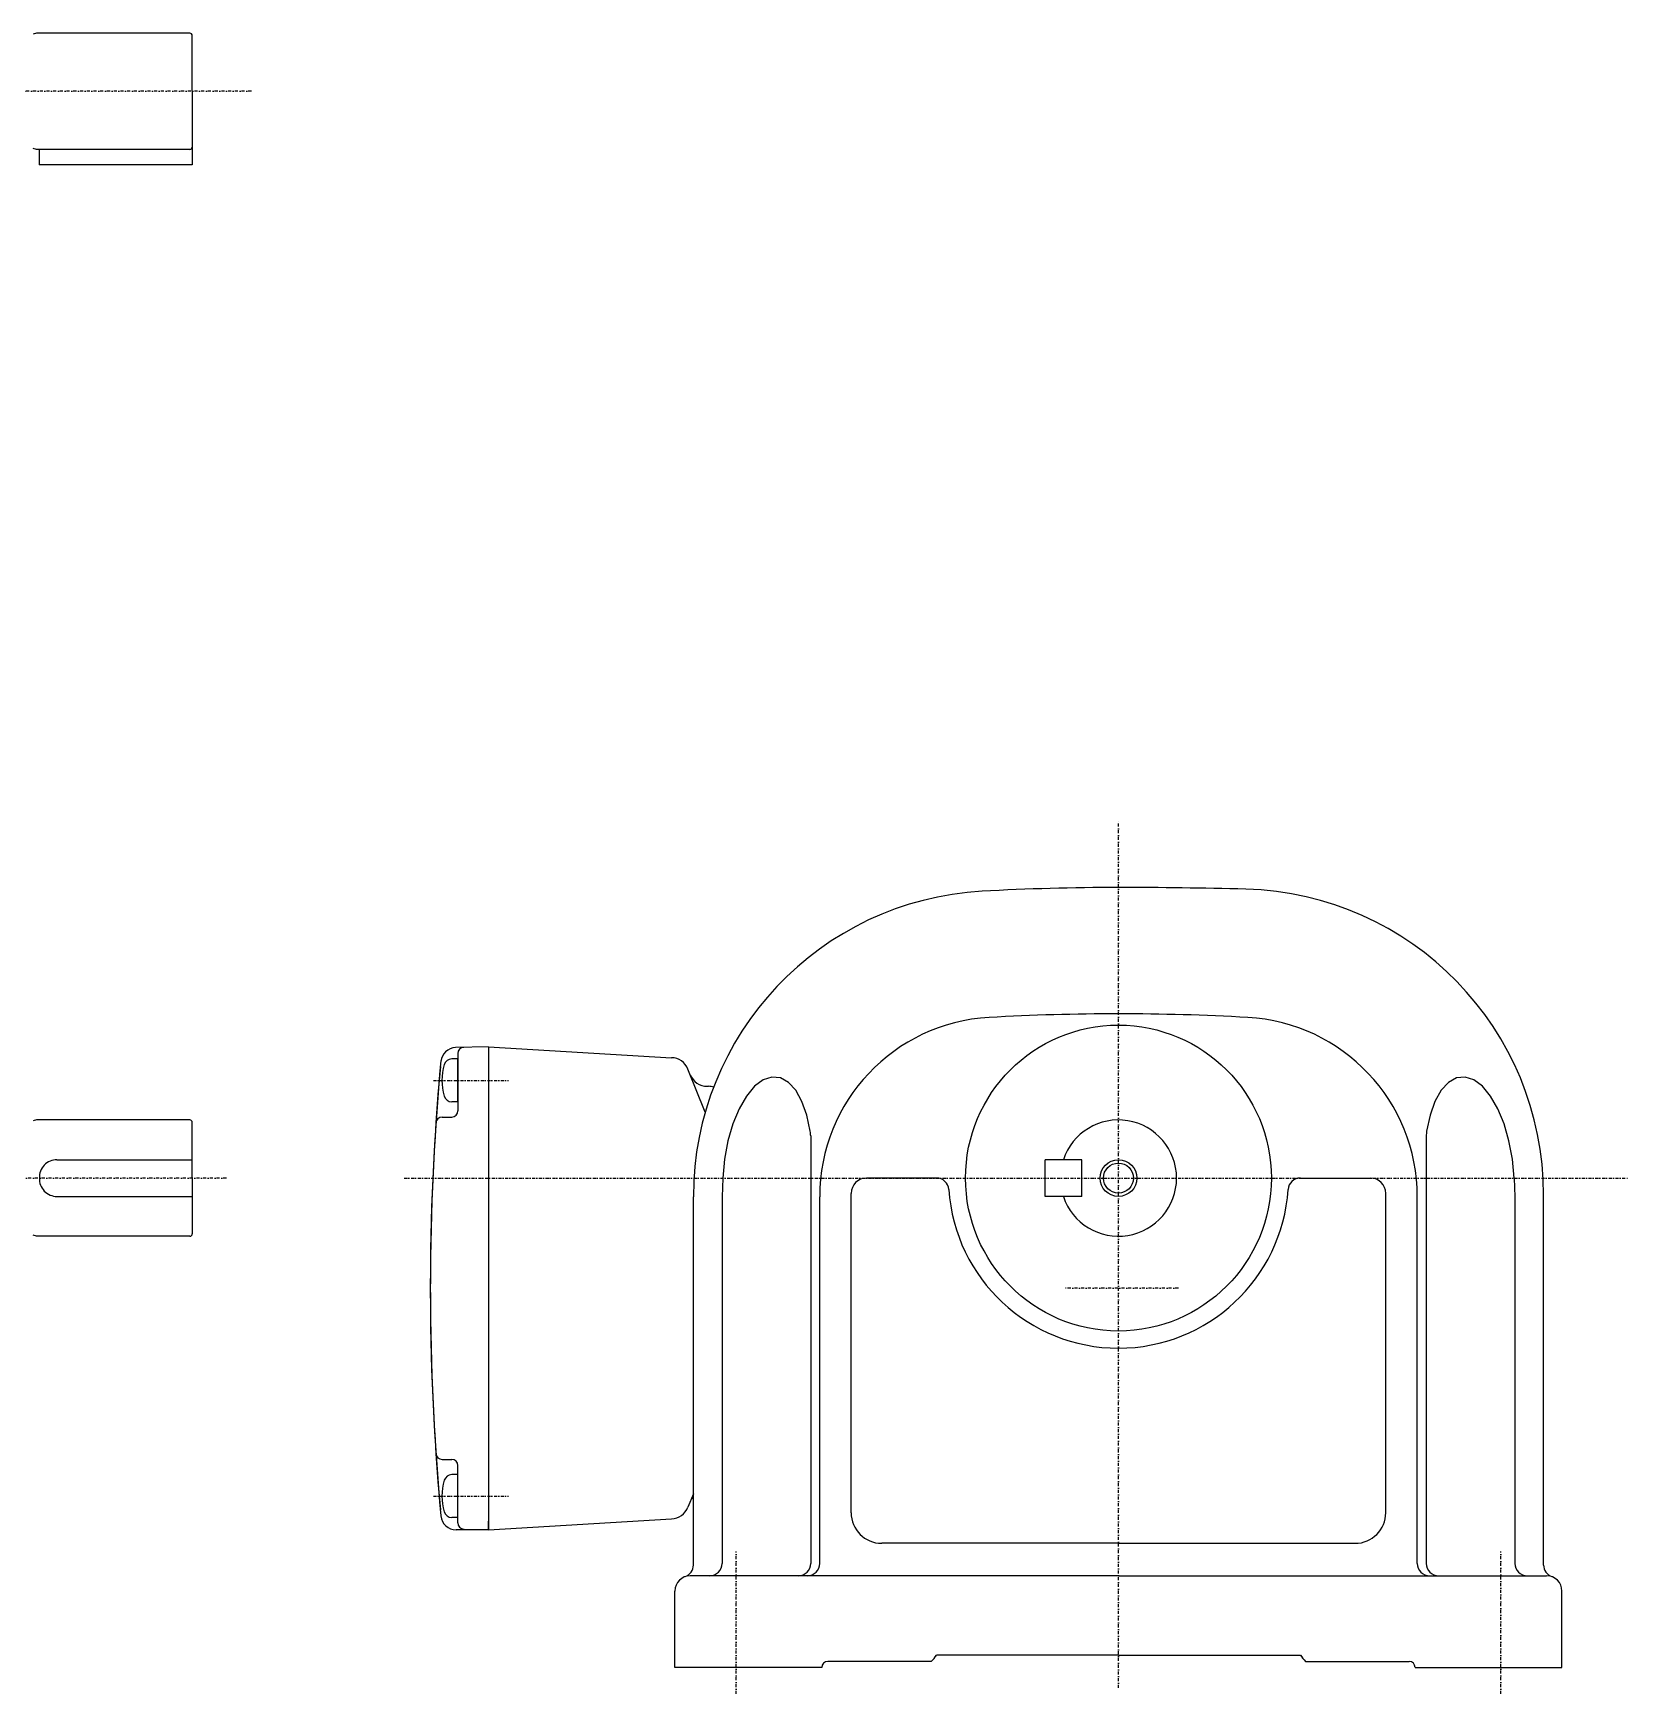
# Model space of a CAD drawing. Extents: x -345 to 395, y -175 to 166.
# Drawn here: x 133.9 to 394.6, y -169.2 to 102.2 of the extents above; entities that cross this region are included whole.
import ezdxf

# ---------------------------------------------------------------- set-up
doc = ezdxf.new("R2010")
doc.units = 0
doc.header["$MEASUREMENT"] = 0
doc.linetypes.add('CENTER', pattern=[1, 0.5, -0.25, 0, -0.25])
doc.linetypes.add('DASHED', pattern=[0.75, 0.5, -0.25])
doc.layers.get('0').update_dxf_attribs({"color": 102})

msp = doc.modelspace()

# ---------------------------------------------------------------- linework, layer by layer
at = {"linetype": 'Continuous', "lineweight": -3}
for p, q in [((134.500461, 102.221512), (133.940653, 102.071512)), ((159.540653, 102.221512), (134.500461, 102.221512)), ((159.940653, 92.721512), (159.940653, 101.821512)), ((159.940653, 92.721512), (159.940653, 80.721512)), ((134.500461, 83.221512), (133.940653, 83.371512)), ((159.540653, 83.221512), (134.500461, 83.221512)), ((134.940653, 83.221512), (134.940653, 80.721512)), ((159.940653, 80.721512), (134.940654, 80.721512)), ((208.358449, -63.442637), (203.00333, -63.582866)), ((203.358449, -64.547724), (203.358449, -73.942637)), ((208.358449, -63.442637), (238.270858, -65.239014)), ((208.358449, -63.442637), (208.358449, -141.016613)), ((208.358449, -64.468003), (208.358449, -142.416613)), ((203.358449, -65.442637), (202.379424, -65.442637)), ((203.358449, -72.442637), (203.358449, -65.442637)), ((203.358449, -72.442637), (203.358449, -65.442637)), ((243.808916, -74.131129), (240.973879, -67.114166)), ((244.129634, -69.916532), (244.358449, -69.916532)), ((251.851795, -69.915695), (250.530273, -71.50501)), ((253.253343, -68.868796), (251.851795, -69.915695)), ((254.682011, -68.403834), (253.253343, -68.868796)), ((256.083868, -68.538358), (254.682011, -68.403834)), ((257.405996, -69.267292), (256.083868, -68.538358)), ((258.598487, -70.563119), (257.405996, -69.267292)), ((259.616325, -72.376922), (258.598487, -70.563119)), ((364.118412, -70.563119), (363.100574, -72.376922)), ((365.310902, -69.267292), (364.118412, -70.563119)), ((366.63303, -68.538358), (365.310902, -69.267292)), ((368.034888, -68.403834), (366.63303, -68.538358)), ((369.463556, -68.868796), (368.034888, -68.403834)), ((370.865104, -69.915695), (369.463556, -68.868796)), ((372.186625, -71.50501), (370.865104, -69.915695)), ((203.358449, -72.442637), (202.379424, -72.442637)), ((250.530273, -71.50501), (249.338664, -73.576746)), ((260.421087, -74.640234), (259.616325, -72.376922)), ((363.100574, -72.376922), (362.295811, -74.640234)), ((373.378235, -73.576746), (372.186625, -71.50501)), ((134.500444, -75.416532), (133.940636, -75.566532)), ((159.540636, -75.416532), (134.500444, -75.416532)), ((159.940636, -84.916532), (159.940636, -75.816532)), ((200.771262, -74.942637), (202.358449, -74.942637)), ((249.338664, -73.576746), (248.321949, -76.052699)), ((260.982396, -77.267617), (260.421087, -74.640234)), ((362.295811, -74.640234), (361.734502, -77.267617)), ((374.39495, -76.052699), (373.378235, -73.576746)), ((248.321949, -76.052699), (247.518508, -78.839404)), ((261.041727, -78.035595), (261.041727, -147.916532)), ((361.675171, -78.035595), (361.675171, -147.916532)), ((375.198391, -78.839404), (374.39495, -76.052699)), ((247.518508, -78.839404), (246.958669, -81.831667)), ((375.758229, -81.831667), (375.198391, -78.839404)), ((137.828682, -81.916288), (159.940636, -81.916288)), ((246.958669, -81.831667), (246.663567, -84.916532)), ((299.358449, -87.916532), (299.358449, -81.916532)), ((305.358449, -81.916532), (299.358449, -81.916532)), ((305.358449, -87.916532), (305.358449, -81.916532)), ((376.053331, -84.916532), (375.758229, -81.831667)), ((159.940636, -84.916532), (159.940636, -94.016532)), ((246.663567, -84.916532), (246.54531, -87.960168)), ((281.625639, -84.916532), (270.158449, -84.916532)), ((341.091259, -84.916532), (352.558449, -84.916532)), ((376.053331, -84.916532), (376.171589, -87.960168)), ((137.828682, -87.916776), (159.940636, -87.916776)), ((241.858449, -148.173891), (241.858449, -87.960168)), ((246.54531, -87.960168), (246.54531, -147.916532)), ((262.513054, -147.916532), (262.513054, -87.960168)), ((267.658449, -139.616532), (267.658449, -87.416532)), ((305.358449, -87.916532), (299.358449, -87.916532)), ((355.058449, -139.616532), (355.058449, -87.416532)), ((360.203844, -147.916532), (360.203844, -87.960168)), ((376.171589, -87.960168), (376.171589, -147.916532)), ((380.858449, -148.173891), (380.858449, -87.416532)), ((134.500444, -94.416532), (133.940636, -94.266532)), ((159.540636, -94.416532), (134.500444, -94.416532)), ((200.771262, -130.890427), (202.358449, -130.890427)), ((203.358449, -141.28534), (203.358449, -131.890427)), ((203.358449, -133.390427), (202.379424, -133.390427)), ((203.358449, -140.390427), (203.358449, -133.390427)), ((203.358449, -140.390427), (203.358449, -133.390427)), ((241.858449, -136.52951), (240.973879, -138.718898)), ((203.358449, -140.390427), (202.379424, -140.390427)), ((208.358449, -142.416613), (238.270858, -140.59405)), ((208.358449, -142.416613), (208.358449, -141.016613)), ((208.358449, -142.416613), (203.084216, -142.416613)), ((311.358449, -144.616532), (272.658449, -144.616532)), ((311.358449, -144.616532), (350.058449, -144.616532)), ((311.358449, -149.916532), (241.358449, -149.916532)), ((311.358449, -149.916532), (381.358449, -149.916532)), ((238.858449, -164.916532), (238.858449, -152.416532)), ((383.858449, -164.916532), (383.858449, -152.416532)), ((262.858449, -164.916532), (238.858449, -164.916532)), ((280.757429, -163.916532), (263.858449, -163.916532)), ((311.358449, -162.916532), (281.603012, -162.916532)), ((311.358449, -162.916532), (341.113887, -162.916532)), ((341.95947, -163.916532), (358.858449, -163.916532)), ((359.858449, -164.916532), (383.858449, -164.916532))]:
    msp.add_line(p, q, dxfattribs=at)
at = {"linetype": 'CENTER', "lineweight": -3}
for p, q in [((169.600314, 92.721512), (-132.038815, 92.721512)), ((311.358449, -168.253107), (311.358449, -26.68647)), ((199.3912, -68.942637), (211.641548, -68.942637)), ((165.517928, -84.916532), (105.308665, -84.916532)), ((194.609888, -84.916532), (394.621752, -84.916532)), ((321.150457, -102.916532), (302.649584, -102.916532)), ((199.3912, -136.890427), (211.641548, -136.890427)), ((248.858449, -169.213926), (248.858449, -145.953292)), ((373.858449, -169.213926), (373.858449, -145.953292))]:
    msp.add_line(p, q, dxfattribs=at)
at = {"linetype": 'DASHED', "lineweight": -3}
for p, q in [((280.757429, -163.916532), (271.858449, -163.916532)), ((311.358449, -162.916532), (281.603012, -162.916532)), ((311.358449, -162.916532), (341.113887, -162.916532)), ((341.95947, -163.916532), (350.858449, -163.916532))]:
    msp.add_line(p, q, dxfattribs=at)
at = {"linetype": 'Continuous', "lineweight": -3}
for radius in [25, 3, 2.4585]:
    msp.add_circle((311.358449, -84.916532), radius, dxfattribs=at)
for centre, radius, start, end in [((159.540653, 101.821512), 0.4, 0, 90), ((159.540653, 83.621512), 0.4, 270, 0), ((311.358449, -437.416532), 400, 90, 93.193847), ((311.358449, -837.416532), 800, 88.510142, 90), ((330.858449, -87.670075), 50, 0, 88.510142), ((291.858449, -87.960168), 50, 93.193847, 180), ((291.858449, -87.960168), 29.345395, 93.193847, 180), ((311.358449, -437.416532), 379.345395, 90, 93.193847), ((311.358449, -437.416532), 379.345395, 86.806153, 90), ((330.858449, -87.960168), 29.345395, 0, 86.806153), ((203.068773, -66.082009), 2.5, 91.5, 174.683032), ((204.358449, -64.547724), 1, 91.5, 180), ((598.858449, -102.916532), 400, 174.659065, 185.196183), ((598.858449, -102.916532), 400, 174.803817, 185.340935), ((209.758449, -68.942637), 9, 163.398452, 196.601531), ((202.379424, -66.742636), 1.299999, 90, 163.398452), ((238.192327, -68.237986), 3, 22, 88.5), ((244.129634, -66.916532), 3, 202, 270), ((244.358449, -72.916532), 3, 74.044178, 90), ((202.379424, -71.142638), 1.299999, 196.601531, 270), ((159.540636, -75.816532), 0.4, 0, 90), ((200.771262, -75.942637), 1, 90, 176.123634), ((202.358449, -73.942637), 1, 270, 0), ((311.358449, -84.916532), 9.5, 198.434949, 161.591512), ((256.041727, -78.035595), 5, 0, 8.835352), ((366.675171, -78.035595), 5, 171.164648, 180), ((137.828682, -84.804333), 2.888045, 90, 182.226471), ((137.828682, -85.028731), 2.888045, 177.773529, 270), ((270.158449, -87.416532), 2.5, 90, 180), ((281.625639, -86.916532), 2, 3.848247, 90), ((311.358449, -84.916532), 27.8, 183.848247, 270), ((311.358449, -84.916532), 27.8, 270, 356.151753), ((341.091259, -86.916532), 2, 90, 176.151753), ((352.558449, -87.416532), 2.5, 0, 90), ((159.540636, -94.016532), 0.4, 270, 0), ((200.771262, -129.890427), 1, 183.876366, 270), ((202.358449, -131.890427), 1, 0, 90), ((209.758449, -136.890427), 9, 163.398452, 196.601531), ((202.379424, -134.690426), 1.299999, 90, 163.398452), ((244.129634, -138.916532), 3, 139.20583, 158), ((203.084216, -139.916613), 2.5, 185.340935, 270), ((202.379424, -139.090428), 1.299999, 196.601531, 270), ((238.192327, -137.595078), 3, 271.5, 338), ((272.658449, -139.616532), 5, 180, 270), ((350.058449, -139.616532), 5, 270, 0), ((204.358449, -141.28534), 1, 180, 268.5), ((239.858449, -148.173891), 2, 289.471221, 0), ((244.54531, -147.916532), 2, 270, 0), ((259.041727, -147.916532), 2, 270, 0), ((260.513054, -147.916532), 2, 270, 0), ((362.203844, -147.916532), 2, 180, 270), ((363.675171, -147.916532), 2, 180, 270), ((378.171589, -147.916532), 2, 180, 270), ((382.858449, -148.173891), 2, 180, 250.528779), ((241.358449, -152.416532), 2.5, 90, 180), ((381.358449, -152.416532), 2.5, 0, 90), ((263.858449, -164.916532), 1, 90, 180), ((275.858449, -158.916532), 7, 314.415309, 325.150095), ((346.858449, -158.916532), 7, 214.849905, 225.584691), ((358.858449, -164.916532), 1, 0, 90)]:
    msp.add_arc(centre, radius, start, end, dxfattribs=at)
at = {"linetype": 'DASHED', "lineweight": -3}
for centre, start, end in [((275.858449, -158.916532), 314.415309, 325.150095), ((346.858449, -158.916532), 214.849905, 225.584691)]:
    msp.add_arc(centre, 7, start, end, dxfattribs=at)
at = {"linetype": 'Continuous', "lineweight": -3}
for p in [(203.358449, -68.942637), (203.358449, -136.890427)]:
    msp.add_point(p, dxfattribs=at)

doc.saveas('drawing.dxf')
